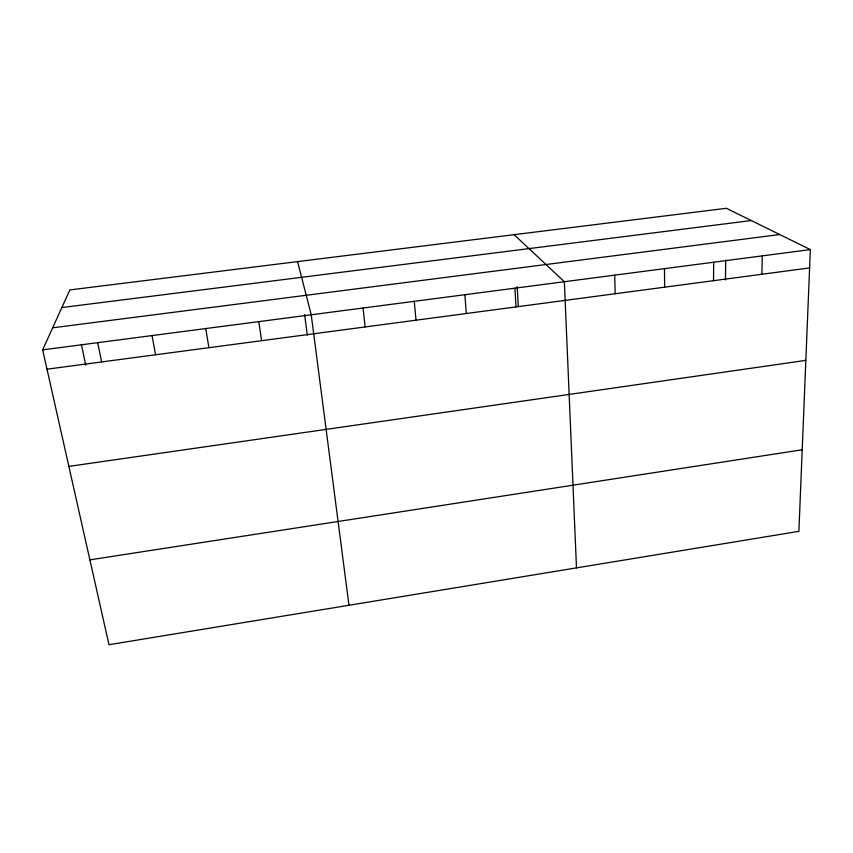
<?xml version="1.0" encoding="UTF-8"?>
<svg xmlns="http://www.w3.org/2000/svg" width="853" height="853" viewBox="0 0 853 853"><rect width="100%" height="100%" fill="white"/><g stroke="black" fill="none" stroke-linecap="round" stroke-linejoin="round"><path stroke-width="1.28" d="M713.524 280.68L713.673 262.223M725.476 279.933L725.722 260.048M761.836 274.261L762.294 255.879M810.35 249.598L798.888 531.344L108.981 644.708L42.65 349.858L69.861 289.924L726.361 208.292L810.35 249.598L42.65 349.858M89.885 559.856L802.204 449.766M68.869 466.399L805.84 360.371M47 369.189L809.604 267.927M52.662 327.808L779.717 234.532M61.853 307.56L751.301 220.554M514.124 234.682L564.355 281.725L576.5 567.885M297.59 261.604L311.228 314.778L348.973 605.278M81.366 344.409L85.758 365.233M97.668 342.671L101.624 361.939M152.026 335.57L155.598 354.763M205.733 328.554L208.921 347.683M258.8 321.624L261.626 340.688M304.596 314.544L307.347 335.389M363.047 308.008L365.169 326.934M414.259 301.322L416.029 320.184M464.874 294.711L466.314 313.509M514.903 288.186L516.012 306.909M517.174 286.661L518.336 306.536M614.714 275.146L615.184 293.741M664.487 268.642L664.636 287.173"/></g></svg>
